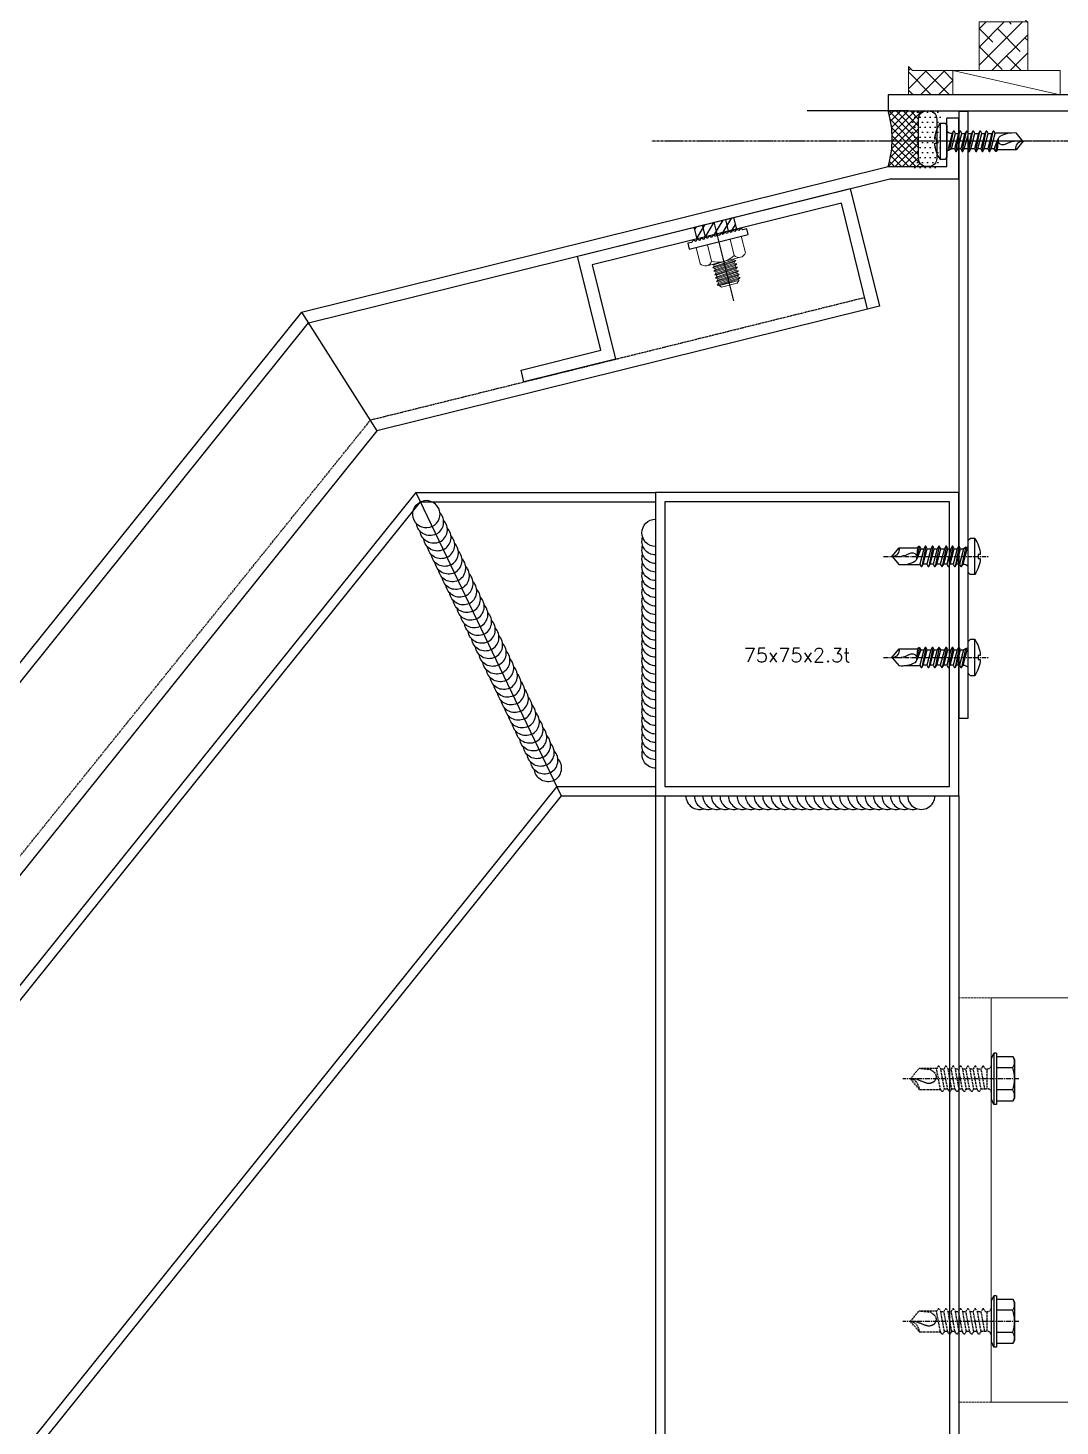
# Model space of a CAD drawing. Extents: x -3378 to 102197, y -3799 to 48702.
# Drawn here: x 96449.3 to 96704.5, y 8617 to 8962.8 of the extents above; entities that cross this region are included whole.
import ezdxf

# ---------------------------------------------------------------- set-up
doc = ezdxf.new("R2010")
doc.units = 0
doc.linetypes.add('CENTER', pattern=[2, 1.25, -0.25, 0.25, -0.25])
doc.linetypes.add('HIDDEN', pattern=[0.375, 0.25, -0.125])
for name, color, linetype in [('11', 11, 'Continuous'), ('24WELD', 55, 'Continuous'), ('3', 3, 'Continuous'), ('4', 4, 'Continuous'), ('6', 6, 'Continuous'), ('AC-CL', 14, 'CENTER'), ('AC-HIDDEN', 8, 'HIDDEN'), ('ARR', 6, 'Continuous'), ('BCM CL', 14, 'CENTER'), ('BCM-DIM', 54, 'Continuous'), ('BCM-EXT', 2, 'Continuous'), ('BCM-SIL', 8, 'Continuous'), ('GM_SECT_15', 15, 'Continuous'), ('REFL', 8, 'Continuous'), ('螺絲 固定五金 FASTENERS', 124, 'Continuous'), ('金屬面材 METAL PANEL', 2, 'Continuous')]:
    doc.layers.add(name, color=color, linetype=linetype)
for name, color, linetype, lineweight in [('12', 3, 'Continuous', 9), ('BCM-GK', 252, 'Continuous', 5), ('BCM-STL', 1, 'Continuous', 5)]:
    doc.layers.add(name, color=color, linetype=linetype, lineweight=lineweight)
doc.layers.add('不顯示', color=254, linetype='Continuous', plot=False)
doc.styles.add('DIM', font='simplex.shx', dxfattribs={"bigfont": 'chineset.shx'})

# ---------------------------------------------------------------- blocks, each defined once
blk = doc.blocks.new('*U646')
for centre, end in [((-0.13, -4), 88.1431), ((-0.29, -9), 16.3529), ((-0.21, -6.5), 16.3529), ((-0.37, -11.49), 16.3529), ((-0.53, -16.49), 16.3529), ((-0.45, -13.99), 16.3529), ((-0.7, -21.49), 16.3529), ((-0.62, -18.99), 16.3529), ((-0.78, -23.99), 16.3529), ((-0.94, -28.98), 16.3529), ((-0.86, -26.49), 16.3529), ((-1.02, -31.48), 16.3529), ((-1.18, -36.48), 16.3529), ((-1.1, -33.98), 16.3529), ((-1.34, -41.48), 16.3529), ((-1.26, -38.98), 16.3529), ((-1.43, -43.98), 16.3529), ((-1.59, -48.97), 16.3529), ((-1.51, -46.48), 16.3529), ((-1.75, -53.97), 16.3529), ((-1.67, -51.47), 16.3529), ((-1.83, -56.47), 16.3529), ((-1.99, -61.47), 16.3529), ((-1.91, -58.97), 16.3529), ((-2.15, -66.47), 16.3529), ((-2.07, -63.97), 16.3529), ((-2.24, -68.96), 16.3529)]:
    blk.add_arc(centre, 4, 268.1431, end)
blk = doc.blocks.new('*U647')
for centre, end in [((-68.96, 2.24), 286.3529), ((-66.47, 2.15), 286.3529), ((-63.97, 2.07), 286.3529), ((-61.47, 1.99), 286.3529), ((-58.97, 1.91), 286.3529), ((-56.47, 1.83), 286.3529), ((-53.97, 1.75), 286.3529), ((-51.47, 1.67), 286.3529), ((-48.97, 1.59), 286.3529), ((-46.48, 1.51), 286.3529), ((-43.98, 1.43), 286.3529), ((-41.48, 1.34), 286.3529), ((-38.98, 1.26), 286.3529), ((-36.48, 1.18), 286.3529), ((-33.98, 1.1), 286.3529), ((-31.48, 1.02), 286.3529), ((-28.98, 0.94), 286.3529), ((-26.49, 0.86), 286.3529), ((-23.99, 0.78), 286.3529), ((-21.49, 0.7), 286.3529), ((-18.99, 0.62), 286.3529), ((-16.49, 0.53), 286.3529), ((-13.99, 0.45), 286.3529), ((-11.49, 0.37), 286.3529), ((-9, 0.29), 286.3529), ((-6.5, 0.21), 286.3529), ((-4, 0.13), 358.1431)]:
    blk.add_arc(centre, 4, 178.1431, end)
blk = doc.blocks.new('*U648')
for centre, end in [((-76.76, 39.88), 260.7588), ((-74.54, 38.72), 260.7588), ((-72.32, 37.57), 260.7588), ((-70.11, 36.42), 260.7588), ((-67.89, 35.27), 260.7588), ((-65.67, 34.11), 260.7588), ((-63.45, 32.96), 260.7588), ((-61.23, 31.81), 260.7588), ((-59.01, 30.66), 260.7588), ((-56.79, 29.5), 260.7588), ((-54.58, 28.35), 260.7588), ((-52.36, 27.2), 260.7588), ((-50.14, 26.05), 260.7588), ((-47.92, 24.89), 260.7588), ((-45.7, 23.74), 260.7588), ((-43.48, 22.59), 260.7588), ((-41.26, 21.44), 260.7588), ((-39.05, 20.28), 260.7588), ((-36.83, 19.13), 260.7588), ((-34.61, 17.98), 260.7588), ((-32.39, 16.83), 260.7588), ((-30.17, 15.67), 260.7588), ((-27.95, 14.52), 260.7588), ((-25.73, 13.37), 260.7588), ((-23.52, 12.22), 260.7588), ((-21.3, 11.06), 260.7588), ((-19.08, 9.91), 260.7588), ((-16.86, 8.76), 260.7588), ((-14.64, 7.61), 260.7588), ((-12.42, 6.45), 260.7588), ((-10.21, 5.3), 260.7588), ((-7.99, 4.15), 260.7588), ((-5.77, 3), 260.7588), ((-3.55, 1.84), 332.549)]:
    blk.add_arc(centre, 4, 152.549, end)
blk = doc.blocks.new('*U645')
for centre, end in [((-76.76, 39.88), 260.7588), ((-74.54, 38.72), 260.7588), ((-72.32, 37.57), 260.7588), ((-70.11, 36.42), 260.7588), ((-67.89, 35.27), 260.7588), ((-65.67, 34.11), 260.7588), ((-63.45, 32.96), 260.7588), ((-61.23, 31.81), 260.7588), ((-59.01, 30.66), 260.7588), ((-56.79, 29.5), 260.7588), ((-54.58, 28.35), 260.7588), ((-52.36, 27.2), 260.7588), ((-50.14, 26.05), 260.7588), ((-47.92, 24.89), 260.7588), ((-45.7, 23.74), 260.7588), ((-43.48, 22.59), 260.7588), ((-41.26, 21.44), 260.7588), ((-39.05, 20.28), 260.7588), ((-36.83, 19.13), 260.7588), ((-34.61, 17.98), 260.7588), ((-32.39, 16.83), 260.7588), ((-30.17, 15.67), 260.7588), ((-27.95, 14.52), 260.7588), ((-25.73, 13.37), 260.7588), ((-23.52, 12.22), 260.7588), ((-21.3, 11.06), 260.7588), ((-19.08, 9.91), 260.7588), ((-16.86, 8.76), 260.7588), ((-14.64, 7.61), 260.7588), ((-12.42, 6.45), 260.7588), ((-10.21, 5.3), 260.7588), ((-7.99, 4.15), 260.7588), ((-5.77, 3), 260.7588), ((-3.55, 1.84), 332.549)]:
    blk.add_arc(centre, 4, 152.549, end)
blk = doc.blocks.new('75x75x2.3t')
at = {"layer": 'GM_SECT_15'}
for points in [[(0, -75), (75, -75), (75, 0), (0, 0)], [(2.3, -72.7), (72.7, -72.7), (72.7, -2.3), (2.3, -2.3)]]:
    blk.add_lwpolyline(points, close=True, dxfattribs=at)
at = {"layer": '不顯示', "linetype": 'Continuous', "insert": (21.79, -38.48), "char_height": 3.5, "attachment_point": 1, "style": 'DIM'}
blk.add_mtext_dynamic_manual_height_columns('75x75x2.3t', width=3.4858, gutter_width=17.5, heights=[0], dxfattribs=at)
blk = doc.blocks.new('*U176')
for p, q in [((-2.75, 5.32), (-2.75, 1.3)), ((2.75, 5.32), (2.75, 1.3)), ((-6.35, 1.3), (6.35, 1.3)), ((-6.35, 1.3), (-6.35, 0.65)), ((-5.05, 0), (-6.35, 0.65)), ((6.35, 0.65), (5.05, 0)), ((6.35, 1.3), (6.35, 0.65)), ((5.05, 0), (-5.05, 0))]:
    blk.add_line(p, q)
blk.add_lwpolyline([(5.5, 5.29, 0.313407), (2.78, 5.31, 0.149243), (-2.78, 5.31, 0.313407), (-5.5, 5.29)], format="xyb")
blk.add_lwpolyline([(-5.5, 1.3), (-5.5, 5.3), (-4.76, 5.73), (4.76, 5.73), (5.5, 5.3), (5.5, 1.3)])
at = {"layer": 'AC-CL'}
blk.add_line((0, 6.82), (0, -21.9), dxfattribs=at)
at = {"layer": 'AC-HIDDEN'}
for p, q in [((-2.44, -1.5), (-3.12, -1.9)), ((-3.12, -1.9), (-3.12, -2.12)), ((-3.12, -2.12), (-2.44, -2.52)), ((-2.44, -3.44), (-3.12, -3.84)), ((2.44, -1), (-2.44, -1)), ((2.44, -1), (-2.44, -1)), ((2.44, -1.61), (-2.44, -2.52)), ((-2.44, -3.44), (-2.44, -2.52)), ((2.44, -2.54), (-2.44, -3.44)), ((2.44, -2.54), (2.44, -1)), ((2.44, -2.54), (3.12, -2.93)), ((3.12, -3.16), (2.44, -3.55)), ((3.12, -2.93), (3.12, -3.16)), ((-3.12, -3.84), (-3.12, -4.07)), ((-3.12, -4.07), (-2.44, -4.46)), ((-2.44, -5.26), (-3.12, -5.65)), ((-3.12, -5.65), (-3.12, -5.88)), ((-3.12, -5.88), (-2.44, -6.28)), ((2.44, -3.55), (-2.44, -4.46)), ((2.44, -4.35), (-2.44, -5.26)), ((-2.44, -5.26), (-2.44, -4.46)), ((2.44, -5.37), (-2.44, -6.28)), ((2.44, -6.17), (-2.44, -7.07)), ((2.44, -4.35), (2.44, -3.55)), ((2.44, -4.35), (3.12, -4.75)), ((3.12, -4.97), (2.44, -5.37)), ((2.44, -6.17), (2.44, -5.37)), ((3.12, -6.56), (2.44, -6.17)), ((3.12, -6.79), (2.44, -7.18)), ((3.12, -4.75), (3.12, -4.97)), ((3.12, -6.56), (3.12, -6.79)), ((-2.44, -7.07), (-3.12, -7.47)), ((-3.12, -7.47), (-3.12, -7.69)), ((-3.12, -7.69), (-2.44, -8.09)), ((-2.44, -8.89), (-3.12, -9.28)), ((-3.12, -9.28), (-3.12, -9.51)), ((-3.12, -9.51), (-2.44, -9.9)), ((2.44, -7.18), (-2.44, -8.09)), ((2.44, -7.98), (-2.44, -8.89)), ((-2.44, -8.89), (-2.44, -8.09)), ((2.44, -9), (-2.44, -9.9)), ((2.44, -9.79), (-2.44, -10.7)), ((2.44, -7.98), (3.12, -8.37)), ((3.12, -8.6), (2.44, -9)), ((2.44, -9.79), (2.44, -9)), ((2.44, -9.79), (3.12, -10.19)), ((3.12, -8.37), (3.12, -8.6)), ((3.12, -10.19), (3.12, -10.42)), ((-2.44, -10.7), (-3.12, -11.1)), ((-3.12, -11.1), (-3.12, -11.32)), ((-3.12, -11.32), (-2.44, -11.72)), ((-2.44, -12.51), (-3.12, -12.91)), ((-3.12, -12.91), (-3.12, -13.14)), ((-3.12, -13.14), (-2.44, -13.53)), ((-2.6, -17.84), (-2.6, -13.44)), ((2.44, -10.81), (-2.44, -11.72)), ((2.44, -11.61), (-2.44, -12.51)), ((-2.44, -12.51), (-2.44, -11.72)), ((2.44, -12.62), (-2.44, -13.53)), ((3.12, -10.42), (2.44, -10.81)), ((2.44, -11.61), (3.12, -12)), ((3.12, -12.23), (2.44, -12.62)), ((2.6, -17.78), (2.6, -12.53)), ((3.12, -12), (3.12, -12.23)), ((-2.6, -17.84), (-2.33, -15.06)), ((0, -20), (-2.6, -17.84)), ((2.6, -17.78), (0, -20))]:
    blk.add_line(p, q, dxfattribs=at)
for points in [[(-2.44, -1.5), (-2.44, -1)], [(-2.44, -7.07), (-2.44, -6.28)], [(-2.44, -10.7), (-2.44, -9.9)], [(2.44, -7.98), (2.44, -7.18)], [(-2.33, -15.06), (-1.62, -14.11), (-1.34, -13.92), (-1.09, -13.79), (-0.87, -13.7), (-0.67, -13.66), (-0.5, -13.65), (-0.35, -13.66), (-0.2, -13.69), (-0.07, -13.72), (0.05, -13.76), (0.16, -13.8), (0.27, -13.85), (0.37, -13.9), (0.46, -13.96), (0.54, -14.02), (0.61, -14.08), (0.67, -14.14), (0.73, -14.21), (0.78, -14.29), (0.83, -14.36), (0.87, -14.44), (0.91, -14.52), (0.95, -14.61), (0.98, -14.69), (1.02, -14.78), (1.05, -14.87), (1.08, -14.96), (1.11, -15.06), (1.13, -15.16), (1.15, -15.27), (1.16, -15.38), (1.15, -15.5), (1.14, -15.63), (1.12, -15.77), (1.09, -15.91), (1.05, -16.07), (1, -16.22), (0.95, -16.38), (0.89, -16.55), (0.83, -16.72), (0.76, -16.89), (0.69, -17.07), (0.62, -17.25), (0.55, -17.43), (0.47, -17.62), (0.4, -17.8), (0.33, -17.98), (0.25, -18.17), (0.18, -18.36), (0.12, -18.56), (0.06, -18.8), (0.02, -19.1), (0, -19.47), (-0.01, -19.94), (0, -20)], [(2.44, -11.61), (2.44, -10.81)], [(2.6, -17.78), (2.1, -17.86), (1.53, -18.09), (1.1, -18.3), (0.79, -18.5), (0.55, -18.73), (0.35, -19.02), (0.16, -19.39), (0, -20)]]:
    blk.add_lwpolyline(points, dxfattribs=at)
for centre, start, end in [((-3.44, -1), 0, 90), ((-3.44, -1), 0, 90), ((3.44, -1), 90, 180), ((3.44, -1), 90, 180)]:
    blk.add_arc(centre, 1, start, end, dxfattribs=at)
at = {"layer": 'REFL'}
blk.add_line((-6.35, 0.65), (6.35, 0.65), dxfattribs=at)
blk = doc.blocks.new('A$C19b21843')
at = {"layer": '11'}
blk.add_lwpolyline([(3.5, 4), (3, 3.5), (3.5, 3), (3, 2.5), (3.5, 2), (3, 1.5), (3.5, 1), (3.5, 0), (5, 0), (5, 15), (3.5, 15), (3.5, 14), (3, 13.5), (3.5, 13), (3, 12.5), (3.5, 12), (3, 11.5), (3.5, 11), (3, 10.5), (3.5, 10), (3, 9.5), (3.5, 9), (3, 8.5), (3.5, 8), (3, 7.5), (3.5, 7), (3, 6.5), (3.5, 6), (3, 5.5), (3.5, 5), (3, 4.5)], close=True, dxfattribs=at)
at = {"layer": '12'}
for p, q in [((5, 13.25), (9.17, 13.25)), ((10, 11.81), (10, 3.19)), ((10.46, 10.5), (10.89, 4.57)), ((11.34, 10.5), (11.77, 4.57)), ((12.21, 10.5), (12.64, 4.57)), ((13.09, 10.5), (13.52, 4.57)), ((13.96, 10.5), (14.39, 4.57)), ((14.84, 10.5), (15.27, 4.57)), ((9.17, 10.37), (5, 10.37)), ((10, 10.03), (10.19, 10.03)), ((10.73, 10.03), (11.06, 10.03)), ((11.61, 10.03), (11.94, 10.03)), ((12.48, 10.03), (12.81, 10.03)), ((13.36, 10.03), (13.69, 10.03)), ((14.23, 10.03), (14.56, 10.03)), ((9.17, 4.63), (5, 4.63)), ((10, 4.95), (10.02, 4.57)), ((10.62, 4.97), (10.25, 4.97)), ((11.5, 4.97), (11.13, 4.97)), ((12.38, 4.97), (12, 4.97)), ((13.25, 4.97), (12.88, 4.97)), ((14.12, 4.97), (13.75, 4.97)), ((15, 4.97), (14.63, 4.97)), ((9.17, 1.75), (5, 1.75))]:
    blk.add_line(p, q, dxfattribs=at)
for points in [[(10.73, 10.03), (10.46, 10.5), (10.19, 10.03), (10.62, 4.97), (10.89, 4.57), (11.13, 4.97)], [(11.61, 10.03), (11.34, 10.5), (11.06, 10.03), (11.5, 4.97), (11.77, 4.57), (12, 4.97)], [(12.48, 10.03), (12.21, 10.5), (11.94, 10.03), (12.38, 4.97), (12.64, 4.57), (12.88, 4.97)], [(13.36, 10.03), (13.09, 10.5), (12.81, 10.03), (13.25, 4.97), (13.52, 4.57), (13.75, 4.97)], [(14.23, 10.03), (13.96, 10.5), (13.69, 10.03), (14.12, 4.97), (14.39, 4.57), (14.63, 4.97)], [(15.11, 10.03), (14.84, 10.5), (14.56, 10.03), (15, 4.97), (15.27, 4.57), (15.5, 4.97)]]:
    blk.add_lwpolyline(points, close=True, dxfattribs=at)
for points in [[(10, 4.59), (10.02, 4.57), (10.25, 4.97), (10, 8.4)], [(15.11, 10.03), (15.47, 10.03), (15.47, 5.41)], [(15.47, 10.03), (16, 9.5), (16, 5.5), (15.5, 5)]]:
    blk.add_lwpolyline(points, dxfattribs=at)
for centre, radius, start, end in [((8.34, 11.81), 1.66, 300, 60), ((4.63, 7.5), 5.37, 327.686, 32.314), ((8.34, 3.19), 1.66, 300, 60)]:
    blk.add_arc(centre, radius, start, end, dxfattribs=at)
at = {"layer": '3'}
for p, q in [((0, 12.01), (3.25, 8.75)), ((3, 10.5), (0, 10.5)), ((1.77, 12.5), (3.38, 10.88)), ((0, 9.74), (3.12, 6.62)), ((0, 7.48), (3.49, 3.99)), ((0, 5.22), (2.72, 2.5)), ((0, 4.5), (3, 4.5)), ((0, 2.96), (0.46, 2.5))]:
    blk.add_line(p, q, dxfattribs=at)
at = {"layer": '4'}
blk.add_line((0, 7.5), (20, 7.5), dxfattribs=at)
at = {"layer": '6'}
blk.add_lwpolyline([(0, 12.5), (3, 12.5), (3.5, 12), (3, 11.5), (3.5, 11), (3, 10.5), (3.5, 10), (3, 9.5), (3.5, 9), (3, 8.5), (3.5, 8), (3, 7.5), (3.5, 7), (3, 6.5), (3.5, 6), (3, 5.5), (3.5, 5), (3, 4.5), (3.5, 4), (3, 3.5), (3.5, 3), (3, 2.5), (0, 2.5)], close=True, dxfattribs=at)
blk = doc.blocks.new('A$C20AE7E0D')
at = {"layer": 'ARR', "color": 0, "linetype": 'ByBlock', "ltscale": 0.3}
for p, q in [((-1.61, -4.5), (-1.61, 4.5)), ((0.5, 2.24), (1.14, 1.9)), ((0.72, 2.13), (1.65, -2.5)), ((1.89, 1.9), (1.14, 1.9)), ((2.24, 2.5), (3.24, -2.5)), ((3.48, 1.9), (2.73, 1.9)), ((3.83, 2.5), (4.83, -2.5)), ((5.07, 1.9), (4.32, 1.9)), ((5.42, 2.5), (6.42, -2.5)), ((6.81, 1.9), (5.91, 1.9)), ((7.16, 2.5), (8.16, -2.5)), ((8.4, 1.9), (7.65, 1.9)), ((8.75, 2.5), (9.75, -2.5)), ((10.14, 1.9), (9.24, 1.9)), ((10.49, 2.5), (11.49, -2.5)), ((11.73, 1.9), (10.98, 1.9)), ((12.08, 2.5), (12.7, -0.6)), ((17.12, 2.1), (12.46, 2.1)), ((18.83, 0.06), (17.12, 2.1)), ((18.83, 0.06), (18.95, 0.06)), ((19, -0.01), (19, 0.01)), ((2.14, -1.9), (2.89, -1.9)), ((3.73, -1.9), (4.48, -1.9)), ((5.32, -1.9), (6.07, -1.9)), ((6.91, -1.9), (7.81, -1.9)), ((8.65, -1.9), (9.4, -1.9)), ((10.24, -1.9), (11.14, -1.9)), ((11.87, -2.1), (15.91, -2.1)), ((18.83, -0.06), (17.12, -2.1)), ((18.83, -0.06), (18.95, -0.06))]:
    blk.add_line(p, q, dxfattribs=at)
at = {"layer": 'ARR', "color": 0, "linetype": 'CENTER', "ltscale": 0.87}
blk.add_line((21, 0), (-5.1, 0), dxfattribs=at)
at = {"layer": 'ARR', "color": 0, "linetype": 'ByBlock', "ltscale": 0.3}
blk.add_lwpolyline([(-2.98, -0.5, 0.134476), (-1.61, -4.5), (-0.58, -4.5, 0.198912), (-0.44, -4.44), (-0.06, -4.06, 0.198912), (0, -3.92), (0, 3.92, 0.198912), (-0.06, 4.06), (-0.44, 4.44, 0.198912), (-0.58, 4.5), (-1.61, 4.5, 0.134562), (-2.98, 0.5), (-2.48, 0.5), (-2.48, -0.5), (-2.98, -0.5)], format="xyb", dxfattribs=at)
blk.add_lwpolyline([(1.14, 1.9), (2.14, -1.9), (1.8, -2.5), (1.65, -2.5), (1.3, -1.9), (0.3, 1.9), (0.5, 2.24)], dxfattribs=at)
for points in [[(3.24, -2.5), (2.89, -1.9), (1.89, 1.9), (2.24, 2.5), (2.39, 2.5), (2.73, 1.9), (3.73, -1.9), (3.39, -2.5)], [(4.83, -2.5), (4.48, -1.9), (3.48, 1.9), (3.83, 2.5), (3.98, 2.5), (4.32, 1.9), (5.32, -1.9), (4.98, -2.5)], [(6.42, -2.5), (6.07, -1.9), (5.07, 1.9), (5.42, 2.5), (5.57, 2.5), (5.91, 1.9), (6.91, -1.9), (6.57, -2.5)], [(8.16, -2.5), (7.81, -1.9), (6.81, 1.9), (7.16, 2.5), (7.31, 2.5), (7.65, 1.9), (8.65, -1.9), (8.31, -2.5)], [(9.75, -2.5), (9.4, -1.9), (8.4, 1.9), (8.75, 2.5), (8.9, 2.5), (9.24, 1.9), (10.24, -1.9), (9.9, -2.5)], [(11.49, -2.5), (11.14, -1.9), (10.14, 1.9), (10.49, 2.5), (10.64, 2.5), (10.98, 1.9), (11.98, -1.9), (11.64, -2.5)], [(12.08, 2.5), (11.73, 1.9), (12.7, -0.6), (12.46, 2.1), (12.23, 2.5)]]:
    blk.add_lwpolyline(points, close=True, dxfattribs=at)
for centre, radius, start, end in [((0.67, 3.07), 0.874, 220.3388, 257.7802), ((13.86, -0.29), 1.2, 56.152, 236.152), ((17.85, 6.88), 7.01, 241.6458, 278.008), ((18.9, 1.75), 1.82, 168.8617, 267.6865), ((18.95, 0.01), 0.05, 0, 90), ((1.17, -3.34), 1.44, 84.7312, 144.22), ((16.52, 4.88), 7.01, 241.6458, 274.9541), ((18.95, -0.01), 0.05, 270, 0)]:
    blk.add_arc(centre, radius, start, end, dxfattribs=at)
blk = doc.blocks.new('*U77')
at = {"color": 0, "linetype": 'ByBlock'}
blk.add_blockref('A$C20AE7E0D', (0, 0), dxfattribs=at)
blk = doc.blocks.new('玻璃飾條01')
at = {"layer": '金屬面材 METAL PANEL', "linetype": 'Continuous'}
blk.add_lwpolyline([(50.5, -19), (50.5, -4), (0, -4), (0, 0), (51.5, 0, -0.414214), (54.5, -3), (54.5, -19), (50.5, -19)], format="xyb", dxfattribs=at)

msp = doc.modelspace()

# ---------------------------------------------------------------- hatches: boundary and pattern name
at = {"layer": 'BCM-GK', "linetype": 'ByBlock'}
h = msp.add_hatch(dxfattribs=at)
h.set_pattern_fill('ANSI38', color=256, angle=180)
h.set_pattern_definition([(225, (1396060.219, -113186.8026), (2.24506403, -2.24506403), []), (315, (1396060.219, -113186.8026), (6.735192091, -2.24506403), [7.9375, -4.7625])])
h.paths.add_polyline_path([(96695.734, 8964.297), (96696.459, 8966.25), (96696.459, 8952.297), (96684.459, 8952.297), (96684.459, 8966.25), (96685.184, 8964.297)])
h = msp.add_hatch(dxfattribs=at)
h.set_pattern_fill('ANSI37', color=256, angle=-180)
h.set_pattern_definition([(225, (-363050.4792, 123351.6073), (2.24506403, -2.24506403), []), (315, (-363050.4792, 123351.6073), (2.24506403, 2.24506403), [])])
h.paths.add_polyline_path([(96666.958, 8946.297), (96677.959, 8946.297), (96677.959, 8952.297), (96667.959, 8952.297), (96666.959, 8953.297)])
at = {"layer": 'BCM-SIL'}
h = msp.add_hatch(dxfattribs=at)
h.set_pattern_fill('ANSI37', color=256, scale=10, angle=-90, style=0)
h.set_pattern_definition([(225, (132820.6466, 3477.5327), (-0.883883476, 0.883883476), []), (135, (132820.6466, 3477.5327), (0.883883476, 0.883883476), [])])
edge = h.paths.add_edge_path()
edge.add_arc((96671.484, 8940.297), 2, 90, 180)
edge.add_line((96669.484, 8940.297), (96669.484, 8930.54))
edge.add_arc((96671.484, 8930.54), 2, 180, 270)
edge.add_line((96671.484, 8928.54), (96661.969, 8928.54))
edge.add_arc((96639.004, 8935.418), 23.973, 343.32554, 376.67446)
edge.add_line((96661.969, 8942.297), (96671.484, 8942.297))
h = msp.add_hatch(dxfattribs=at)
h.set_pattern_fill('DOTS', color=256, scale=20, style=0)
h.set_pattern_definition([(180, (132818.5941, 3478.2672), (-0.625, 1.25), [0, -1.25])])
h.paths.add_polyline_path([(96673.417, 8943.031, -0.4142136), (96675.417, 8941.031), (96675.417, 8930.031, -0.4142136), (96673.417, 8928.031), (96669.431, 8928.031, -0.4142136), (96667.431, 8930.031), (96667.431, 8941.031, -0.4142136), (96669.431, 8943.031)])

# ---------------------------------------------------------------- linework, layer by layer
at = {"layer": 'BCM CL', "ltscale": 0.5}
msp.add_line((97029.356, 8934.797), (96603.389, 8934.797), dxfattribs=at)
at = {"layer": 'BCM-EXT', "color": 8}
msp.add_line((96666.959, 8942.297), (96641.959, 8942.297), dxfattribs=at)
at = {"layer": 'BCM-EXT', "color": 8, "linetype": 'HIDDEN'}
for p, q in [((96533.976, 8865.879), (96656.16, 8896.171)), ((96174.331, 8418.318), (96533.976, 8865.879))]:
    msp.add_line(p, q, dxfattribs=at)
at = {"layer": 'BCM-EXT', "linetype": 'Continuous'}
for p, q in [((96516.932, 8892.562), (96535.533, 8863.174, 0)), ((96656.877, 8893.281, 0), (96535.533, 8863.174, 0)), ((96535.533, 8863.174, 0), (96176.669, 8416.438))]:
    msp.add_line(p, q, dxfattribs=at)
at = {"layer": 'BCM-GK', "linetype": 'ByBlock'}
for points in [[(96696.459, 8952.297), (96696.459, 8964.297), (96684.459, 8964.297), (96684.459, 8952.297)], [(96677.959, 8952.297), (96704.459, 8952.297), (96704.459, 8946.297), (96677.959, 8946.297)]]:
    msp.add_lwpolyline(points, close=True, dxfattribs=at)
at = {"layer": 'BCM-GK'}
msp.add_lwpolyline([(96666.958, 8946.297), (96677.959, 8946.297), (96677.959, 8952.297), (96667.959, 8952.297), (96666.959, 8953.297), (96666.958, 8946.297)], dxfattribs=at)
at = {"layer": 'BCM-GK', "linetype": 'ByBlock'}
msp.add_lwpolyline([(96677.959, 8952.297), (96704.459, 8946.297)], dxfattribs=at)
at = {"layer": 'BCM-SIL', "elevation": 0}
msp.add_lwpolyline([(96669.484, 8930.54), (96669.484, 8940.297, -0.4142136), (96671.484, 8942.297), (96671.969, 8942.297, -0.4142136), (96673.969, 8940.297), (96673.969, 8930.54, -0.4142136), (96671.969, 8928.54), (96671.484, 8928.54, -0.4142136)], format="xyb", close=True, dxfattribs=at)
at = {"layer": 'BCM-SIL'}
msp.add_arc((96638.811, 8935.418, 0), 24.158, 343.4569, 16.5431, dxfattribs=at)
at = {"layer": 'BCM-STL', "linetype": 'HIDDEN'}
msp.add_lwpolyline([(96679.469, 8722.913), (96777.472, 8722.913), (96777.472, 8622.913), (96679.469, 8622.913)], close=True, dxfattribs=at)
at = {"layer": 'BCM-STL'}
msp.add_lwpolyline([(96777.472, 8722.913), (96687.469, 8722.913), (96687.469, 8622.913), (96777.472, 8622.913)], close=True, dxfattribs=at)
at = {"layer": 'GM_SECT_15'}
for p, q in [((96545.17, 8847.913), (96218.717, 8441.661)), ((96546.273, 8845.613), (96220.51, 8440.22)), ((96545.17, 8847.913), (96604.459, 8847.913)), ((96545.19, 8847.918), (96581.117, 8772.913)), ((96546.273, 8845.613), (96604.459, 8845.613)), ((96581.117, 8772.913), (96266.821, 8381.79)), ((96580.014, 8775.213), (96275.388, 8396.123)), ((96580.014, 8775.213), (96604.459, 8775.213)), ((96581.117, 8772.913), (96604.459, 8772.913)), ((96604.459, 8772.913), (96604.469, 8379.646)), ((96606.759, 8772.913), (96606.769, 8379.646)), ((96677.159, 8772.913), (96677.169, 8379.646)), ((96679.459, 8772.913), (96679.469, 8379.646))]:
    msp.add_line(p, q, dxfattribs=at)
at = {"layer": '金屬面材 METAL PANEL'}
for p, q in [((96676.469, 8928.54), (96676.469, 8940.54)), ((96679.469, 8940.54), (96676.469, 8940.54)), ((96679.469, 8925.54), (96679.469, 8940.54)), ((96516.932, 8892.562), (96661.969, 8928.54)), ((96661.969, 8928.54), (96676.469, 8928.54)), ((96518.649, 8889.897), (96662.336, 8925.54)), ((96662.336, 8925.54), (96679.469, 8925.54)), ((96128.795, 8404.724), (96518.649, 8889.897))]:
    msp.add_line(p, q, dxfattribs=at)
msp.add_lwpolyline([(96679.469, 8792.123), (96681.769, 8792.123), (96681.769, 8942.123), (96679.469, 8942.123)], close=True, dxfattribs=at)
at = {"layer": '金屬面材 METAL PANEL', "linetype": 'Continuous', "elevation": 0}
msp.add_lwpolyline([(96656.879, 8893.271), (96650.383, 8919.479), (96588.796, 8904.21), (96594.571, 8880.915), (96571.9, 8875.295), (96571.179, 8878.207), (96590.937, 8883.105), (96585.162, 8906.4), (96652.573, 8923.113), (96659.791, 8893.993), (96656.879, 8893.271)], dxfattribs=at)
at = {"layer": '金屬面材 METAL PANEL'}
msp.add_lwpolyline([(96516.932, 8892.562), (96126.457, 8406.603, 0.4117557), (96126.897, 8402.401), (96136.751, 8394.346), (96129.367, 8385.313), (96131.69, 8383.415), (96139.073, 8392.447, 0.4142136), (96138.649, 8396.669), (96128.795, 8404.724)], format="xyb", dxfattribs=at)

# ---------------------------------------------------------------- block references
at = {"layer": '24WELD'}
for name, p, xscale, yscale, zscale, rotation in [('*U645', (96546.309, 8845.582), 0.8437500000000008, 0.8437500000000008, 0.8437500000000008, 143.0451500219377), ('*U648', (96546.309, 8845.582), -0.8437500000000008, 0.8437500000000008, 0.8437500000000008, 268.1430628016458), ('*U647', (96604.46, 8841.334), -0.8437500000000008, 0.8437500000000008, 0.8437500000000008, 268.1430628016458), ('*U646', (96673.519, 8772.913), 0.8437500000000009, 0.8437500000000009, 0.8437500000000009, 271.8569371983542)]:
    msp.add_blockref(name, p, dxfattribs=dict(at, xscale=xscale, yscale=yscale, zscale=zscale, rotation=rotation))
at = {"layer": 'BCM-DIM', "rotation": 283.9215358450193}
msp.add_blockref('A$C19b21843', (96611.588, 8912.952, 0), dxfattribs=at)
at = {"layer": 'BCM-SIL', "xscale": -1, "rotation": 180}
msp.add_blockref('*U77', (96676.469, 8934.797), dxfattribs=at)
at = {"layer": 'BCM-SIL', "xscale": -1}
for p in [(96681.769, 8832.123), (96681.769, 8807.123)]:
    msp.add_blockref('*U77', p, dxfattribs=at)
at = {"layer": 'GM_SECT_15', "rotation": 359.9999972778685}
msp.add_blockref('75x75x2.3t', (96604.459, 8847.913), dxfattribs=at)
at = {"layer": '螺絲 固定五金 FASTENERS', "rotation": 270}
for p in [(96687.472, 8702.913), (96687.472, 8642.913)]:
    msp.add_blockref('*U176', p, dxfattribs=at)
at = {"layer": '金屬面材 METAL PANEL', "linetype": 'Continuous', "xscale": -1, "rotation": 180}
msp.add_blockref('玻璃飾條01', (96661.969, 8942.297), dxfattribs=at)

doc.saveas('drawing.dxf')
